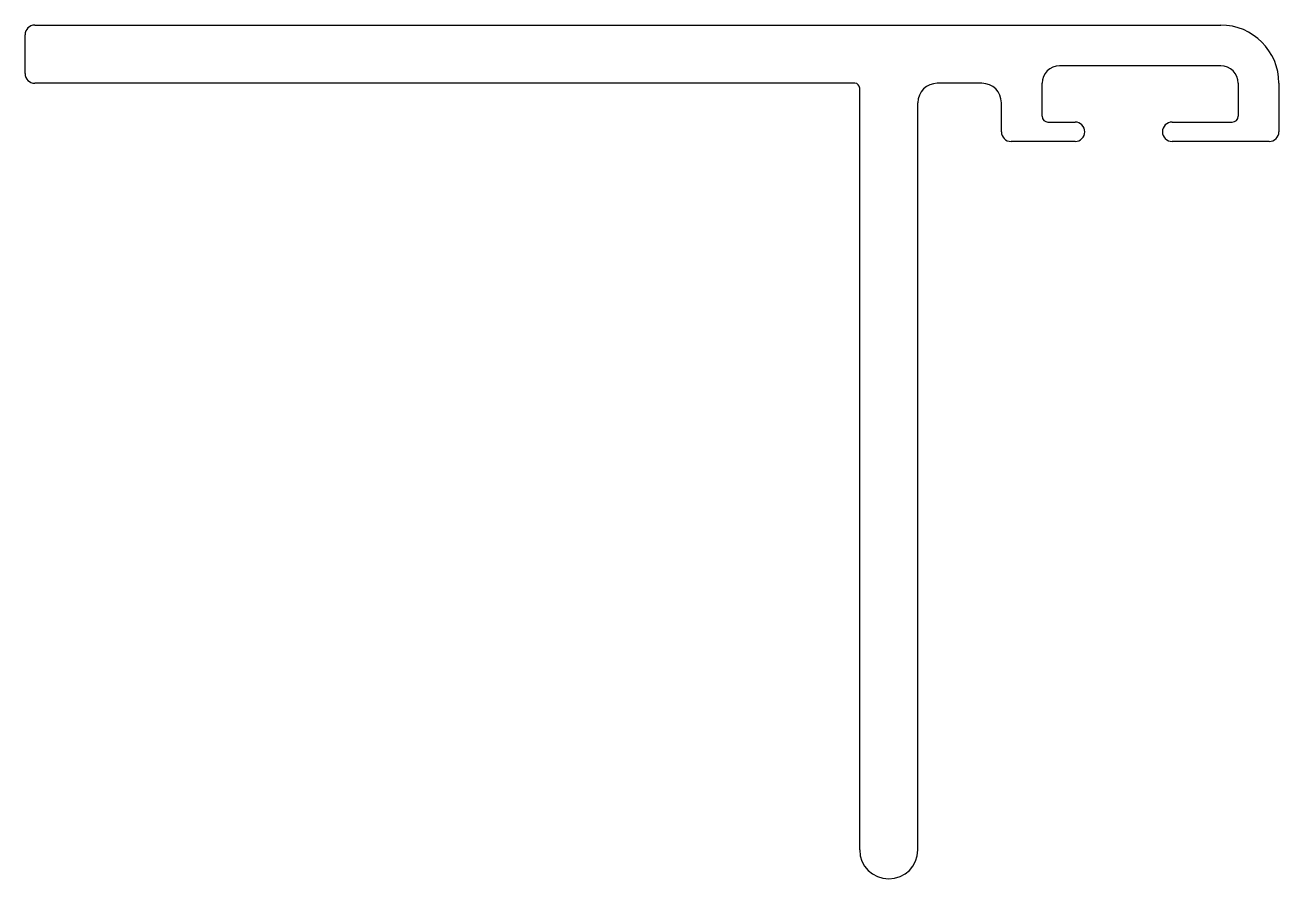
# Model space of a CAD drawing. Extents: x 629.1 to 693.7, y 730.7 to 774.7.
import ezdxf

# ---------------------------------------------------------------- set-up
doc = ezdxf.new("R2010")
doc.units = 0
doc.layers.get('0').update_dxf_attribs({"linetype": 'CONTINUOUS'})

msp = doc.modelspace()

# ---------------------------------------------------------------- linework, layer by layer
at = {"color": 0}
for p, q in [((629.551, 774.693), (690.651, 774.693)), ((629.051, 772.193), (629.051, 774.193)), ((690.651, 772.593), (682.351, 772.593)), ((671.801, 771.693), (629.551, 771.693)), ((672.051, 732.193), (672.051, 771.443)), ((678.351, 771.693), (676.051, 771.693)), ((681.451, 769.993), (681.451, 771.693)), ((691.551, 771.693), (691.551, 769.993)), ((693.651, 771.693), (693.651, 769.193)), ((675.051, 732.193), (675.051, 770.693)), ((679.351, 769.193), (679.351, 770.693)), ((681.751, 769.693), (683.151, 769.693)), ((688.151, 769.693), (691.251, 769.693)), ((683.151, 768.693), (679.851, 768.693)), ((693.151, 768.693), (688.151, 768.693))]:
    msp.add_line(p, q, dxfattribs=at)
for centre, radius, start, end in [((629.551, 774.193), 0.5, 90, 180), ((690.651, 771.693), 3, 0, 90), ((629.551, 772.193), 0.5, 180, 270), ((682.351, 771.693), 0.9, 90, 180), ((690.651, 771.693), 0.9, 0, 90), ((671.801, 771.443), 0.25, 0, 90), ((676.051, 770.693), 1, 90, 180), ((678.351, 770.693), 1, 0, 90), ((681.751, 769.993), 0.3, 180, 270), ((683.151, 769.193), 0.5, 270, 90), ((688.151, 769.193), 0.5, 90, 270), ((691.251, 769.993), 0.3, 270, 0), ((679.851, 769.193), 0.5, 180, 270), ((693.151, 769.193), 0.5, 270, 0), ((673.551, 732.193), 1.5, 180, 0)]:
    msp.add_arc(centre, radius, start, end, dxfattribs=at)

doc.saveas('drawing.dxf')
